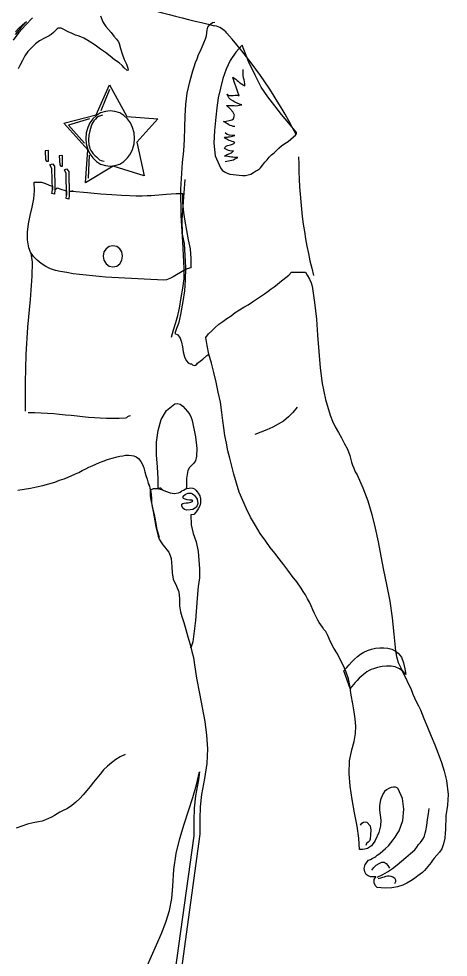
# Model space of a CAD drawing. Header units: millimetres. Extents: x -1576.71 to -1576.05, y 1846.75 to 1848.44.
# Drawn here: x -1576.355 to -1576.055, y 1847.458 to 1848.114 of the extents above; entities that cross this region are included whole.
import ezdxf

# ---------------------------------------------------------------- set-up
doc = ezdxf.new("R2010")
doc.units = ezdxf.units.MM
doc.header["$LTSCALE"] = 10
doc.layers.add('Humanos', color=2, linetype='Continuous')

msp = doc.modelspace()

# ---------------------------------------------------------------- linework, layer by layer
at = {"layer": 'Humanos'}
for points in [[(-1576.29791, 1848.11598), (-1576.29622, 1848.11165), (-1576.2955, 1848.11045), (-1576.2943, 1848.10853), (-1576.29237, 1848.10636), (-1576.29044, 1848.10419), (-1576.28852, 1848.10178), (-1576.28683, 1848.09961), (-1576.28539, 1848.09769), (-1576.28491, 1848.09648), (-1576.28394, 1848.09311), (-1576.28274, 1848.08926), (-1576.2813, 1848.08541), (-1576.27985, 1848.08203), (-1576.27888, 1848.07939), (-1576.27865, 1848.07795), (-1576.27937, 1848.0777), (-1576.2813, 1848.07963), (-1576.28274, 1848.08108), (-1576.28491, 1848.083), (-1576.28804, 1848.08517), (-1576.29116, 1848.08781), (-1576.29454, 1848.09022), (-1576.29791, 1848.09264), (-1576.3008, 1848.0948), (-1576.30296, 1848.09625), (-1576.30682, 1848.09865), (-1576.30947, 1848.10034), (-1576.31163, 1848.1013), (-1576.31355, 1848.10203), (-1576.31549, 1848.1025), (-1576.31765, 1848.10347), (-1576.32054, 1848.10467), (-1576.32439, 1848.10684), (-1576.32536, 1848.10732), (-1576.32656, 1848.10732), (-1576.32752, 1848.10732), (-1576.32825, 1848.10684), (-1576.32969, 1848.10539), (-1576.33089, 1848.10419), (-1576.33233, 1848.10298), (-1576.33378, 1848.10203), (-1576.33716, 1848.10034), (-1576.34052, 1848.09841), (-1576.34341, 1848.09625), (-1576.34606, 1848.09384), (-1576.34871, 1848.09095), (-1576.35088, 1848.08806), (-1576.35256, 1848.08469), (-1576.35425, 1848.08108), (-1576.35545, 1848.07891)], [(-1576.34558, 1848.11454), (-1576.35039, 1848.10948), (-1576.35497, 1848.10419), (-1576.35906, 1848.09889)], [(-1576.35738, 1848.10467), (-1576.35497, 1848.10732), (-1576.35256, 1848.10973), (-1576.34967, 1848.11189), (-1576.35353, 1848.10756), (-1576.35762, 1848.10275)], [(-1576.24831, 1847.89135), (-1576.24686, 1847.8964), (-1576.24518, 1847.90146), (-1576.24374, 1847.90652), (-1576.24277, 1847.91157), (-1576.24157, 1847.91904), (-1576.24036, 1847.92554), (-1576.2394, 1847.93204), (-1576.2394, 1847.93926), (-1576.24036, 1847.9578), (-1576.24157, 1847.97633), (-1576.24181, 1847.99464), (-1576.2406, 1848.01342), (-1576.23964, 1848.02161), (-1576.23916, 1848.02955), (-1576.23892, 1848.03773), (-1576.23868, 1848.04592), (-1576.23819, 1848.05387), (-1576.23724, 1848.06181), (-1576.23555, 1848.06976), (-1576.23338, 1848.07747), (-1576.23241, 1848.08036), (-1576.23146, 1848.08325), (-1576.23025, 1848.08589), (-1576.22929, 1848.08878), (-1576.22808, 1848.09142), (-1576.22688, 1848.09431), (-1576.22568, 1848.09697), (-1576.22447, 1848.09986), (-1576.22375, 1848.10203), (-1576.22351, 1848.10395), (-1576.22327, 1848.10611), (-1576.22279, 1848.10804), (-1576.22207, 1848.109), (-1576.2211, 1848.1102), (-1576.21966, 1848.11117), (-1576.21797, 1848.11141)], [(-1576.19895, 1848.09552), (-1576.20329, 1848.09047), (-1576.20713, 1848.08469), (-1576.21002, 1848.07867), (-1576.21243, 1848.07217), (-1576.21412, 1848.06542), (-1576.21557, 1848.05869), (-1576.21652, 1848.0517), (-1576.21724, 1848.04496), (-1576.21821, 1848.03581), (-1576.21869, 1848.0269), (-1576.21773, 1848.01799), (-1576.21412, 1848.00956), (-1576.21291, 1848.00812), (-1576.21123, 1848.00692), (-1576.2093, 1848.00595), (-1576.20738, 1848.00523), (-1576.20521, 1848.00499), (-1576.20304, 1848.00475), (-1576.20088, 1848.0045), (-1576.19871, 1848.00427), (-1576.19654, 1848.00427), (-1576.19462, 1848.00475), (-1576.19269, 1848.00523), (-1576.19101, 1848.00644), (-1576.18956, 1848.00739), (-1576.18812, 1848.00812), (-1576.18667, 1848.00884), (-1576.18595, 1848.00956), (-1576.18451, 1848.01173), (-1576.18306, 1848.01366), (-1576.18137, 1848.01534), (-1576.17993, 1848.01703), (-1576.17824, 1848.01872), (-1576.17656, 1848.02016), (-1576.17487, 1848.02184), (-1576.17318, 1848.02328), (-1576.17126, 1848.02497), (-1576.16909, 1848.02666), (-1576.16668, 1848.02811), (-1576.16476, 1848.02979), (-1576.16284, 1848.03123), (-1576.16163, 1848.03244), (-1576.16091, 1848.0334), (-1576.16091, 1848.03436)], [(-1576.19895, 1848.09552), (-1576.20329, 1848.09047), (-1576.20713, 1848.08469), (-1576.21002, 1848.07867), (-1576.21243, 1848.07217), (-1576.21412, 1848.06542), (-1576.21557, 1848.05869), (-1576.21652, 1848.0517), (-1576.21724, 1848.04496), (-1576.21821, 1848.03581), (-1576.21869, 1848.0269), (-1576.21773, 1848.01799), (-1576.21412, 1848.00956), (-1576.21291, 1848.00812), (-1576.21123, 1848.00692), (-1576.2093, 1848.00595), (-1576.20738, 1848.00523), (-1576.20521, 1848.00499), (-1576.20304, 1848.00475), (-1576.20088, 1848.0045), (-1576.19871, 1848.00427), (-1576.19654, 1848.00427), (-1576.19462, 1848.00475), (-1576.19269, 1848.00523), (-1576.19101, 1848.00644), (-1576.18956, 1848.00739), (-1576.18812, 1848.00812), (-1576.18667, 1848.00884), (-1576.18595, 1848.00956), (-1576.18451, 1848.01173), (-1576.18306, 1848.01366), (-1576.18137, 1848.01534), (-1576.17993, 1848.01703), (-1576.17824, 1848.01872), (-1576.17656, 1848.02016), (-1576.17487, 1848.02184), (-1576.17318, 1848.02328), (-1576.17126, 1848.02497), (-1576.16909, 1848.02666), (-1576.16668, 1848.02811), (-1576.16476, 1848.02979), (-1576.16284, 1848.03123), (-1576.16163, 1848.03244), (-1576.16091, 1848.0334), (-1576.16091, 1848.03436), (-1576.16621, 1848.04086), (-1576.17126, 1848.04689), (-1576.17607, 1848.05291), (-1576.1809, 1848.05917), (-1576.18546, 1848.06614), (-1576.1898, 1848.07433), (-1576.19438, 1848.08397), (-1576.19895, 1848.09552)], [(-1576.20401, 1848.03846), (-1576.20521, 1848.03846), (-1576.20618, 1848.03894), (-1576.20713, 1848.03918), (-1576.2081, 1848.03966), (-1576.20907, 1848.04039), (-1576.21002, 1848.04086), (-1576.21099, 1848.04159), (-1576.21195, 1848.04207), (-1576.21002, 1848.04231), (-1576.20786, 1848.04279), (-1576.20618, 1848.04327), (-1576.20497, 1848.044), (-1576.20424, 1848.0464), (-1576.20545, 1848.04881), (-1576.20738, 1848.05122), (-1576.20979, 1848.05314), (-1576.20834, 1848.05314), (-1576.20713, 1848.05314), (-1576.20569, 1848.05314), (-1576.20449, 1848.05314), (-1576.20329, 1848.05291), (-1576.20184, 1848.05314), (-1576.20063, 1848.05339), (-1576.19919, 1848.05363), (-1576.20063, 1848.05411), (-1576.20232, 1848.05483), (-1576.20401, 1848.05555), (-1576.20545, 1848.05652), (-1576.2069, 1848.05748), (-1576.2081, 1848.05869), (-1576.20882, 1848.05989), (-1576.2093, 1848.06109), (-1576.20882, 1848.06037), (-1576.20786, 1848.06013), (-1576.20665, 1848.06013), (-1576.20521, 1848.06013), (-1576.20377, 1848.06037), (-1576.20256, 1848.06037), (-1576.2016, 1848.06037), (-1576.20088, 1848.05989), (-1576.20208, 1848.06325), (-1576.20329, 1848.06663), (-1576.20449, 1848.06976), (-1576.20545, 1848.07313), (-1576.20449, 1848.07241), (-1576.20329, 1848.07169), (-1576.20232, 1848.07072), (-1576.20135, 1848.07), (-1576.2004, 1848.06903), (-1576.19943, 1848.06831), (-1576.19823, 1848.06759), (-1576.19702, 1848.06687), (-1576.19702, 1848.06831), (-1576.19726, 1848.06976), (-1576.19751, 1848.0712), (-1576.19799, 1848.07264), (-1576.19823, 1848.07409), (-1576.19823, 1848.07553), (-1576.19823, 1848.07698), (-1576.19823, 1848.07842)], [(-1576.29165, 1848.06759), (-1576.27961, 1848.04544), (-1576.25794, 1848.044), (-1576.27263, 1848.02762), (-1576.26733, 1848.00403), (-1576.289, 1848.01077), (-1576.3085, 1847.99921), (-1576.30682, 1848.02233), (-1576.32367, 1848.04086), (-1576.30104, 1848.04664), (-1576.29165, 1848.06759)], [(-1576.29165, 1848.06447), (-1576.29766, 1848.04953)], [(-1576.29116, 1848.01077), (-1576.2878, 1848.01125), (-1576.28443, 1848.01222), (-1576.28154, 1848.01414), (-1576.27913, 1848.01655), (-1576.27696, 1848.01944), (-1576.27552, 1848.02256), (-1576.27432, 1848.02642), (-1576.27407, 1848.03027), (-1576.27432, 1848.03412), (-1576.27552, 1848.03773), (-1576.27696, 1848.04111), (-1576.27913, 1848.044), (-1576.28154, 1848.04616), (-1576.28443, 1848.04809), (-1576.2878, 1848.04905), (-1576.29116, 1848.04953), (-1576.29454, 1848.04905), (-1576.29791, 1848.04809), (-1576.3008, 1848.04616), (-1576.30321, 1848.044), (-1576.30538, 1848.04111), (-1576.30682, 1848.03773), (-1576.30802, 1848.03412), (-1576.30826, 1848.03027), (-1576.30802, 1848.02642), (-1576.30682, 1848.02256), (-1576.30538, 1848.01944), (-1576.30321, 1848.01655), (-1576.3008, 1848.01414), (-1576.29791, 1848.01222), (-1576.29454, 1848.01125), (-1576.29116, 1848.01077)], [(-1576.30561, 1848.044), (-1576.3203, 1848.03942), (-1576.30922, 1848.0269)], [(-1576.29646, 1848.0464), (-1576.29791, 1848.04592), (-1576.29935, 1848.04544), (-1576.30055, 1848.04472), (-1576.30152, 1848.04375), (-1576.30249, 1848.04255), (-1576.30321, 1848.04135), (-1576.30393, 1848.04014), (-1576.30441, 1848.0387), (-1576.30538, 1848.03557), (-1576.3061, 1848.03244), (-1576.30633, 1848.02906), (-1576.3061, 1848.0257), (-1576.30561, 1848.02425), (-1576.30538, 1848.02305), (-1576.30465, 1848.02184), (-1576.30393, 1848.02088), (-1576.30296, 1848.01944), (-1576.302, 1848.01823), (-1576.3008, 1848.01727), (-1576.2996, 1848.01606), (-1576.29863, 1848.01534), (-1576.29743, 1848.01486), (-1576.29646, 1848.01462), (-1576.29526, 1848.01438)], [(-1576.21074, 1848.01414), (-1576.20954, 1848.01438), (-1576.20834, 1848.01462), (-1576.20713, 1848.01486), (-1576.20618, 1848.0151), (-1576.20497, 1848.01534), (-1576.20401, 1848.01583), (-1576.2028, 1848.01631), (-1576.20184, 1848.01678), (-1576.20304, 1848.01678), (-1576.20424, 1848.01678), (-1576.20545, 1848.01703), (-1576.20641, 1848.01703), (-1576.20762, 1848.01727), (-1576.20882, 1848.01751), (-1576.21002, 1848.01775), (-1576.21123, 1848.01775), (-1576.20979, 1848.01872), (-1576.2081, 1848.01944), (-1576.20641, 1848.02016), (-1576.20497, 1848.02161), (-1576.20665, 1848.02136), (-1576.20834, 1848.02184), (-1576.20979, 1848.02256), (-1576.21123, 1848.02305), (-1576.21074, 1848.02401), (-1576.21002, 1848.02473), (-1576.20907, 1848.02522), (-1576.20786, 1848.02545), (-1576.2069, 1848.0257), (-1576.20569, 1848.02617), (-1576.20473, 1848.02666), (-1576.20401, 1848.02738), (-1576.20497, 1848.02786), (-1576.20593, 1848.02811), (-1576.2069, 1848.02858), (-1576.20786, 1848.02883), (-1576.20882, 1848.02931), (-1576.20954, 1848.02979), (-1576.21051, 1848.03027), (-1576.21123, 1848.031), (-1576.21027, 1848.031), (-1576.2093, 1848.031), (-1576.20858, 1848.03123), (-1576.20762, 1848.03123), (-1576.20665, 1848.03147), (-1576.20569, 1848.03172), (-1576.20497, 1848.03195), (-1576.20401, 1848.0322), (-1576.20593, 1848.0322), (-1576.20762, 1848.03244), (-1576.2093, 1848.03292), (-1576.21074, 1848.03412)], [(-1576.33667, 1848.02161), (-1576.33643, 1848.01534), (-1576.33571, 1848.01438), (-1576.33427, 1848.01438), (-1576.33427, 1848.02184), (-1576.33667, 1848.02161)], [(-1576.3268, 1848.01799), (-1576.32632, 1848.01173), (-1576.3256, 1848.01077), (-1576.32439, 1848.01077), (-1576.32439, 1848.01823), (-1576.3268, 1848.01799)], [(-1576.30585, 1848.01847), (-1576.30658, 1848.00234)], [(-1576.3333, 1848.01173), (-1576.33161, 1848.01245), (-1576.33017, 1848.01077), (-1576.32993, 1847.99416), (-1576.33017, 1847.99127), (-1576.33186, 1847.99175), (-1576.33161, 1847.99416), (-1576.33186, 1848.00908), (-1576.3333, 1848.01173)], [(-1576.32319, 1848.00836), (-1576.32174, 1848.00884), (-1576.32006, 1848.00716), (-1576.31982, 1847.99055), (-1576.32006, 1847.98766), (-1576.32199, 1847.98814), (-1576.32174, 1847.99055), (-1576.32199, 1848.00572), (-1576.32319, 1848.00836)], [(-1576.31982, 1847.99344), (-1576.31982, 1847.99344), (-1576.31693, 1847.99344), (-1576.31717, 1847.99344), (-1576.31741, 1847.99344), (-1576.31765, 1847.99344), (-1576.31789, 1847.99344), (-1576.30705, 1847.99247), (-1576.29766, 1847.9915), (-1576.28996, 1847.99102), (-1576.28322, 1847.99055), (-1576.27744, 1847.9903), (-1576.27287, 1847.99006), (-1576.26877, 1847.99006), (-1576.2654, 1847.9903), (-1576.26252, 1847.9903), (-1576.25987, 1847.99055), (-1576.25722, 1847.99078), (-1576.25457, 1847.99102), (-1576.25192, 1847.99127), (-1576.24855, 1847.9915), (-1576.24494, 1847.99175), (-1576.2406, 1847.99175), (-1576.2406, 1847.98525), (-1576.23988, 1847.9785), (-1576.23892, 1847.97225), (-1576.23771, 1847.96574), (-1576.23651, 1847.95924), (-1576.2353, 1847.95299), (-1576.23482, 1847.94624), (-1576.23482, 1847.93974), (-1576.23724, 1847.93902), (-1576.23964, 1847.93782), (-1576.24205, 1847.93637), (-1576.2447, 1847.93493), (-1576.2471, 1847.93349), (-1576.24951, 1847.93227), (-1576.25168, 1847.93132), (-1576.2536, 1847.93107), (-1576.25818, 1847.93132), (-1576.26276, 1847.93155), (-1576.26733, 1847.9318), (-1576.27191, 1847.93204), (-1576.27624, 1847.93227), (-1576.28082, 1847.93252), (-1576.28539, 1847.93276), (-1576.28996, 1847.933), (-1576.29454, 1847.93324), (-1576.29887, 1847.93372), (-1576.30344, 1847.93421), (-1576.30802, 1847.93469), (-1576.3126, 1847.93516), (-1576.31693, 1847.93565), (-1576.3215, 1847.93637), (-1576.32608, 1847.9371), (-1576.32945, 1847.93782), (-1576.33282, 1847.93902), (-1576.33619, 1847.94071), (-1576.33932, 1847.94287), (-1576.34221, 1847.94504), (-1576.34486, 1847.94769), (-1576.34678, 1847.95058), (-1576.34799, 1847.95371), (-1576.34895, 1847.95924), (-1576.34895, 1847.96478), (-1576.34823, 1847.97056), (-1576.34702, 1847.97633), (-1576.34582, 1847.98211), (-1576.34461, 1847.98789), (-1576.34414, 1847.99367), (-1576.34438, 1847.99969), (-1576.33908, 1847.99969), (-1576.33643, 1847.99873), (-1576.33378, 1847.99753), (-1576.33161, 1847.9968), (-1576.33161, 1847.99416)], [(-1576.23892, 1848.00138), (-1576.24108, 1847.97345), (-1576.24085, 1847.96333), (-1576.2394, 1847.95683), (-1576.23844, 1847.93974), (-1576.23868, 1847.93107), (-1576.23916, 1847.92361), (-1576.24036, 1847.91615), (-1576.24205, 1847.90699), (-1576.24277, 1847.90387), (-1576.24349, 1847.90074), (-1576.2447, 1847.89736), (-1576.2459, 1847.89375), (-1576.24374, 1847.89279), (-1576.24229, 1847.89063), (-1576.24132, 1847.88774), (-1576.2406, 1847.8846), (-1576.24012, 1847.88099), (-1576.23916, 1847.87762), (-1576.23796, 1847.87497), (-1576.23627, 1847.87305), (-1576.2353, 1847.87257), (-1576.23482, 1847.87257), (-1576.23435, 1847.87257), (-1576.23362, 1847.87185), (-1576.23241, 1847.87136), (-1576.23146, 1847.8716), (-1576.23049, 1847.87232), (-1576.23001, 1847.87305), (-1576.2264, 1847.87594), (-1576.22351, 1847.87835), (-1576.22209, 1847.87941)], [(-1576.32993, 1847.99416), (-1576.32825, 1847.9956), (-1576.3256, 1847.99464), (-1576.32271, 1847.99391), (-1576.32174, 1847.99367), (-1576.32174, 1847.99055)], [(-1576.28924, 1847.94046), (-1576.2866, 1847.94094), (-1576.28443, 1847.94263), (-1576.28298, 1847.94504), (-1576.2825, 1847.94793), (-1576.28298, 1847.95082), (-1576.28443, 1847.95299), (-1576.2866, 1847.95467), (-1576.28924, 1847.95515), (-1576.29189, 1847.95467), (-1576.29405, 1847.95299), (-1576.2955, 1847.95082), (-1576.29599, 1847.94793), (-1576.2955, 1847.94504), (-1576.29405, 1847.94263), (-1576.29189, 1847.94094), (-1576.28924, 1847.94046)], [(-1576.34655, 1847.9501), (-1576.34582, 1847.9436), (-1576.34606, 1847.93396), (-1576.34655, 1847.9241), (-1576.34702, 1847.91759), (-1576.34895, 1847.89833), (-1576.35016, 1847.87907), (-1576.35064, 1847.85957), (-1576.35064, 1847.83958)], [(-1576.15465, 1847.93661), (-1576.15345, 1847.93469), (-1576.15176, 1847.9318), (-1576.15056, 1847.92915), (-1576.14984, 1847.92698), (-1576.14815, 1847.91543), (-1576.14695, 1847.90387), (-1576.14623, 1847.89255), (-1576.14526, 1847.88124), (-1576.14429, 1847.86991), (-1576.14285, 1847.85884), (-1576.14068, 1847.84777), (-1576.13731, 1847.83669), (-1576.13563, 1847.8326), (-1576.1337, 1847.82851), (-1576.13154, 1847.82465), (-1576.12937, 1847.8208), (-1576.1272, 1847.81671), (-1576.12528, 1847.81285), (-1576.12359, 1847.80852), (-1576.12239, 1847.80395), (-1576.12167, 1847.80178), (-1576.1207, 1847.79962), (-1576.11973, 1847.7972), (-1576.11853, 1847.79504), (-1576.11444, 1847.78589), (-1576.11107, 1847.77674), (-1576.10818, 1847.76735), (-1576.10577, 1847.75772), (-1576.10384, 1847.74809), (-1576.10192, 1847.73821), (-1576.09999, 1847.72834), (-1576.09782, 1847.71823), (-1576.09566, 1847.70667), (-1576.09398, 1847.69512), (-1576.09277, 1847.68356), (-1576.09156, 1847.672), (-1576.09084, 1847.66791), (-1576.08964, 1847.66381), (-1576.08795, 1847.65997), (-1576.08626, 1847.65636), (-1576.08434, 1847.65274), (-1576.08265, 1847.64913), (-1576.08097, 1847.64552), (-1576.07953, 1847.64167), (-1576.07832, 1847.63902), (-1576.07687, 1847.63613), (-1576.07543, 1847.63348), (-1576.07423, 1847.63083), (-1576.07182, 1847.62457), (-1576.06917, 1847.61855), (-1576.06676, 1847.61229), (-1576.06412, 1847.60627), (-1576.06171, 1847.60025), (-1576.05954, 1847.594), (-1576.05762, 1847.58774), (-1576.05593, 1847.58124), (-1576.05473, 1847.57161), (-1576.05521, 1847.56415), (-1576.05642, 1847.55668), (-1576.05665, 1847.54681), (-1576.05689, 1847.54464), (-1576.05714, 1847.54103), (-1576.05809, 1847.53694), (-1576.05931, 1847.53356), (-1576.06075, 1847.53116), (-1576.06267, 1847.529), (-1576.0646, 1847.52706), (-1576.06604, 1847.52514), (-1576.06676, 1847.52394), (-1576.06773, 1847.5225), (-1576.06893, 1847.52129), (-1576.07014, 1847.51984), (-1576.07134, 1847.5184), (-1576.07278, 1847.51695), (-1576.07447, 1847.51575), (-1576.07592, 1847.51455), (-1576.07832, 1847.51286), (-1576.08097, 1847.51117), (-1576.08362, 1847.50949), (-1576.08651, 1847.50805), (-1576.09012, 1847.50708), (-1576.09421, 1847.50636), (-1576.09879, 1847.50612), (-1576.10433, 1847.50661), (-1576.10553, 1847.50756), (-1576.1065, 1847.50973), (-1576.1065, 1847.51214), (-1576.10529, 1847.51406), (-1576.10722, 1847.51406), (-1576.10914, 1847.51406), (-1576.11083, 1847.51455), (-1576.11203, 1847.51551), (-1576.113, 1847.51744), (-1576.11348, 1847.51984), (-1576.11276, 1847.5225), (-1576.11059, 1847.52562), (-1576.10914, 1847.52611), (-1576.10794, 1847.52683), (-1576.10698, 1847.52731), (-1576.10601, 1847.52779), (-1576.10529, 1847.52827), (-1576.10433, 1847.529), (-1576.10337, 1847.52972), (-1576.1024, 1847.53044), (-1576.10048, 1847.53212), (-1576.09855, 1847.53381), (-1576.09662, 1847.53573), (-1576.09493, 1847.53766), (-1576.09325, 1847.53983), (-1576.09181, 1847.54175), (-1576.09036, 1847.54392), (-1576.08915, 1847.54609), (-1576.08651, 1847.55331), (-1576.08579, 1847.56126), (-1576.08675, 1847.56872), (-1576.08964, 1847.57546), (-1576.09036, 1847.57618), (-1576.09156, 1847.57667), (-1576.09301, 1847.57667), (-1576.0947, 1847.57642), (-1576.09638, 1847.5757), (-1576.09782, 1847.57474), (-1576.09927, 1847.57354), (-1576.10048, 1847.57185), (-1576.10216, 1847.56776), (-1576.10288, 1847.5639), (-1576.10288, 1847.56053), (-1576.1024, 1847.55717), (-1576.10192, 1847.55356), (-1576.10216, 1847.5497), (-1576.10337, 1847.54489), (-1576.10577, 1847.53934), (-1576.1065, 1847.53814), (-1576.10746, 1847.53694), (-1576.10842, 1847.53573), (-1576.10987, 1847.53478), (-1576.11131, 1847.53381), (-1576.113, 1847.53333), (-1576.11468, 1847.53309), (-1576.11685, 1847.53309), (-1576.11733, 1847.54103), (-1576.11853, 1847.54946), (-1576.12022, 1847.55861), (-1576.1219, 1847.568), (-1576.12335, 1847.57739), (-1576.12407, 1847.58629), (-1576.12383, 1847.59496), (-1576.12215, 1847.60266), (-1576.12046, 1847.60868), (-1576.1195, 1847.61422), (-1576.11926, 1847.61927), (-1576.11973, 1847.62433), (-1576.12046, 1847.62939), (-1576.12142, 1847.63492), (-1576.12262, 1847.64094), (-1576.12359, 1847.64769), (-1576.12456, 1847.6525), (-1576.126, 1847.65708), (-1576.12792, 1847.66141), (-1576.13009, 1847.6655), (-1576.13226, 1847.66984), (-1576.13467, 1847.67393), (-1576.13707, 1847.67826), (-1576.139, 1847.68259), (-1576.13972, 1847.68404), (-1576.14045, 1847.68548), (-1576.14165, 1847.68693), (-1576.14261, 1847.68862), (-1576.14381, 1847.69006), (-1576.14501, 1847.69175), (-1576.14598, 1847.69343), (-1576.14695, 1847.69536), (-1576.14815, 1847.69801), (-1576.14935, 1847.70065), (-1576.15056, 1847.70331), (-1576.15176, 1847.70595), (-1576.1532, 1847.70836), (-1576.15465, 1847.71101), (-1576.15609, 1847.71342), (-1576.15754, 1847.71582), (-1576.16067, 1847.72015), (-1576.16379, 1847.72425), (-1576.16693, 1847.72834), (-1576.16982, 1847.7322), (-1576.17295, 1847.73629), (-1576.17607, 1847.74014), (-1576.17921, 1847.74423), (-1576.18234, 1847.74857), (-1576.18619, 1847.75411), (-1576.18956, 1847.75964), (-1576.19293, 1847.76542), (-1576.19582, 1847.7712), (-1576.19847, 1847.77698), (-1576.20088, 1847.783), (-1576.2028, 1847.78926), (-1576.20473, 1847.79552), (-1576.20618, 1847.80106), (-1576.20738, 1847.80659), (-1576.20882, 1847.81189), (-1576.20979, 1847.81718), (-1576.21099, 1847.82248), (-1576.21171, 1847.82779), (-1576.21243, 1847.83308), (-1576.21316, 1847.83862), (-1576.21412, 1847.84584), (-1576.21557, 1847.85282), (-1576.21701, 1847.8598), (-1576.21869, 1847.86655), (-1576.22038, 1847.87305), (-1576.22207, 1847.8793), (-1576.22327, 1847.88533), (-1576.22423, 1847.8911), (-1576.2223, 1847.89351), (-1576.22013, 1847.89568), (-1576.21773, 1847.89809), (-1576.21508, 1847.90026), (-1576.21243, 1847.90218), (-1576.20954, 1847.90435), (-1576.20665, 1847.90627), (-1576.20377, 1847.90844), (-1576.20063, 1847.91037), (-1576.19774, 1847.91229), (-1576.19462, 1847.91398), (-1576.19173, 1847.91591), (-1576.18884, 1847.91783), (-1576.18595, 1847.91976), (-1576.1833, 1847.92144), (-1576.18065, 1847.92337), (-1576.17848, 1847.92505), (-1576.17656, 1847.9265), (-1576.1744, 1847.92818), (-1576.17246, 1847.92963), (-1576.1703, 1847.93132), (-1576.16837, 1847.933), (-1576.16621, 1847.93469), (-1576.16428, 1847.93661), (-1576.15465, 1847.93661)], [(-1576.25457, 1847.78445), (-1576.25554, 1847.7854), (-1576.25577, 1847.78565), (-1576.25649, 1847.78565), (-1576.25698, 1847.7854), (-1576.2577, 1847.7854), (-1576.2577, 1847.79239), (-1576.25818, 1847.80034), (-1576.25866, 1847.80901), (-1576.25866, 1847.81791), (-1576.2577, 1847.8261), (-1576.25554, 1847.8338), (-1576.25168, 1847.84006), (-1576.2459, 1847.84463), (-1576.24421, 1847.84488), (-1576.24229, 1847.8444), (-1576.24036, 1847.84295), (-1576.23868, 1847.84126), (-1576.23699, 1847.83934), (-1576.23555, 1847.83718), (-1576.23458, 1847.83501), (-1576.23386, 1847.83308), (-1576.23146, 1847.82152), (-1576.23049, 1847.81334), (-1576.23073, 1847.80804), (-1576.23146, 1847.80491), (-1576.2329, 1847.80298), (-1576.23435, 1847.80154), (-1576.23579, 1847.80009), (-1576.23675, 1847.79793), (-1576.23771, 1847.79239), (-1576.23771, 1847.78902), (-1576.23771, 1847.78613), (-1576.23819, 1847.78493), (-1576.23819, 1847.78517)], [(-1576.16043, 1847.84223), (-1576.16332, 1847.83862), (-1576.16645, 1847.83549), (-1576.17006, 1847.8326), (-1576.17367, 1847.83043), (-1576.17752, 1847.82826), (-1576.18162, 1847.82657), (-1576.18571, 1847.8249), (-1576.19004, 1847.82321)], [(-1576.34847, 1847.83862), (-1576.34389, 1847.83862), (-1576.33932, 1847.83838), (-1576.33499, 1847.83813), (-1576.33066, 1847.8379), (-1576.32656, 1847.83741), (-1576.32247, 1847.83693), (-1576.31838, 1847.83669), (-1576.31428, 1847.83621), (-1576.31043, 1847.83573), (-1576.30633, 1847.83524), (-1576.30224, 1847.83501), (-1576.29815, 1847.83476), (-1576.29382, 1847.83452), (-1576.28948, 1847.83452), (-1576.28491, 1847.83452), (-1576.28033, 1847.83476), (-1576.27961, 1847.83501), (-1576.27888, 1847.83573), (-1576.27793, 1847.83621), (-1576.27696, 1847.83645)], [(-1576.35569, 1847.7842), (-1576.35136, 1847.78493), (-1576.34678, 1847.78565), (-1576.34269, 1847.78661), (-1576.33836, 1847.78757), (-1576.33402, 1847.78878), (-1576.32993, 1847.78998), (-1576.32656, 1847.79118), (-1576.32343, 1847.79215), (-1576.32054, 1847.79335), (-1576.31789, 1847.79456), (-1576.31549, 1847.79576), (-1576.31308, 1847.79673), (-1576.31067, 1847.79793), (-1576.30826, 1847.79913), (-1576.3061, 1847.80034), (-1576.30369, 1847.80129), (-1576.30128, 1847.8025), (-1576.29863, 1847.80371), (-1576.29599, 1847.80467), (-1576.2931, 1847.80563), (-1576.28972, 1847.80659), (-1576.28635, 1847.80756), (-1576.28443, 1847.80804), (-1576.28226, 1847.80828), (-1576.28033, 1847.80876), (-1576.27816, 1847.80876), (-1576.27624, 1847.80852), (-1576.27455, 1847.80828), (-1576.27287, 1847.80756), (-1576.27143, 1847.80635), (-1576.26974, 1847.80443), (-1576.26854, 1847.80226), (-1576.26757, 1847.79985), (-1576.26685, 1847.7972), (-1576.26613, 1847.79456), (-1576.2654, 1847.7919), (-1576.26468, 1847.78926), (-1576.26372, 1847.78685), (-1576.26324, 1847.78493), (-1576.26324, 1847.78276), (-1576.26324, 1847.78084), (-1576.26299, 1847.77867), (-1576.26155, 1847.77192), (-1576.26035, 1847.76542), (-1576.25915, 1847.75892), (-1576.2577, 1847.75218), (-1576.25698, 1847.75001), (-1576.25577, 1847.74809), (-1576.25433, 1847.74616), (-1576.25288, 1847.74448), (-1576.25144, 1847.74254), (-1576.25024, 1847.74087), (-1576.24927, 1847.7387), (-1576.24855, 1847.73653), (-1576.24807, 1847.73099), (-1576.24783, 1847.72642), (-1576.2471, 1847.72209), (-1576.2447, 1847.71726), (-1576.24325, 1847.71317), (-1576.24277, 1847.70836), (-1576.24277, 1847.70354), (-1576.24205, 1847.69921), (-1576.24108, 1847.69608), (-1576.23964, 1847.69175), (-1576.23819, 1847.68693), (-1576.23675, 1847.68164), (-1576.2353, 1847.67634), (-1576.2341, 1847.67152), (-1576.2329, 1847.66719), (-1576.23241, 1847.66381), (-1576.23073, 1847.65274), (-1576.2288, 1847.64214), (-1576.22688, 1847.63228), (-1576.22496, 1847.62264), (-1576.22375, 1847.61302), (-1576.22302, 1847.60338), (-1576.22351, 1847.59328), (-1576.22519, 1847.58268), (-1576.22736, 1847.57161), (-1576.22832, 1847.56295), (-1576.22857, 1847.55451), (-1576.22857, 1847.54368), (-1576.24157, 1847.44833)], [(-1576.26493, 1847.78998), (-1576.2642, 1847.78854), (-1576.26372, 1847.78709), (-1576.26348, 1847.78565), (-1576.26299, 1847.7842), (-1576.26252, 1847.78131), (-1576.26227, 1847.77842), (-1576.26227, 1847.77554), (-1576.26179, 1847.77265), (-1576.26035, 1847.76735), (-1576.25938, 1847.76205), (-1576.25843, 1847.75676), (-1576.25698, 1847.75146)], [(-1576.26324, 1847.7842), (-1576.26083, 1847.7854), (-1576.25818, 1847.7854), (-1576.25529, 1847.78468), (-1576.2524, 1847.78348), (-1576.24927, 1847.78251), (-1576.24638, 1847.78204), (-1576.24349, 1847.78251), (-1576.24229, 1847.783), (-1576.24108, 1847.78372), (-1576.23988, 1847.7842), (-1576.23868, 1847.78493), (-1576.23747, 1847.7854), (-1576.23602, 1847.78565), (-1576.23482, 1847.78589), (-1576.23338, 1847.78565), (-1576.23218, 1847.78517), (-1576.23121, 1847.7842), (-1576.23025, 1847.78324), (-1576.22952, 1847.78228), (-1576.22857, 1847.78035), (-1576.22808, 1847.77818), (-1576.22808, 1847.77554), (-1576.22857, 1847.77337), (-1576.22952, 1847.7712), (-1576.23097, 1847.76903), (-1576.23266, 1847.76735), (-1576.23482, 1847.76711), (-1576.23458, 1847.76012), (-1576.23314, 1847.75411), (-1576.23097, 1847.74809), (-1576.22952, 1847.74134), (-1576.22905, 1847.73532), (-1576.2288, 1847.72931), (-1576.2288, 1847.72304), (-1576.22952, 1847.71703), (-1576.23025, 1847.70884), (-1576.23146, 1847.69319), (-1576.23338, 1847.67826), (-1576.23482, 1847.67417), (-1576.23482, 1847.67441)], [(-1576.2341, 1847.77722), (-1576.23579, 1847.77722), (-1576.23724, 1847.77746), (-1576.23868, 1847.77795), (-1576.23988, 1847.77842), (-1576.24012, 1847.7789), (-1576.24012, 1847.77939), (-1576.24012, 1847.78011), (-1576.23988, 1847.78035), (-1576.23868, 1847.78131), (-1576.23771, 1847.78179), (-1576.23651, 1847.78228), (-1576.23555, 1847.78228), (-1576.23458, 1847.78228), (-1576.23362, 1847.78179), (-1576.23266, 1847.78107), (-1576.23194, 1847.78035), (-1576.23025, 1847.77795), (-1576.22977, 1847.77506), (-1576.23073, 1847.7724), (-1576.23338, 1847.77072), (-1576.2353, 1847.77048), (-1576.23747, 1847.77024), (-1576.23916, 1847.77072), (-1576.24036, 1847.77168), (-1576.24108, 1847.77337), (-1576.24108, 1847.77457), (-1576.24036, 1847.77506), (-1576.2394, 1847.77529), (-1576.23796, 1847.77554), (-1576.23651, 1847.77554), (-1576.23482, 1847.77601), (-1576.23338, 1847.7765), (-1576.23362, 1847.77674), (-1576.23362, 1847.77698), (-1576.23386, 1847.77722), (-1576.2341, 1847.77722)], [(-1576.12768, 1847.65803), (-1576.12576, 1847.6602), (-1576.12407, 1847.66213), (-1576.12215, 1847.6643), (-1576.12022, 1847.66622), (-1576.11829, 1847.66791), (-1576.11612, 1847.66959), (-1576.11372, 1847.67104), (-1576.11131, 1847.67225), (-1576.10842, 1847.6732), (-1576.10553, 1847.67393), (-1576.10264, 1847.67417), (-1576.09975, 1847.67417), (-1576.09686, 1847.67393), (-1576.09421, 1847.6732), (-1576.09181, 1847.672), (-1576.08964, 1847.67031), (-1576.08748, 1847.66742), (-1576.08603, 1847.66358), (-1576.08506, 1847.65948), (-1576.08434, 1847.65539), (-1576.08651, 1847.6578), (-1576.08892, 1847.65948), (-1576.09181, 1847.66069), (-1576.0947, 1847.66117), (-1576.09782, 1847.66117), (-1576.10095, 1847.66092), (-1576.10409, 1847.6602), (-1576.10698, 1847.65948), (-1576.10866, 1847.659), (-1576.11011, 1847.65828), (-1576.11155, 1847.65731), (-1576.11276, 1847.65636), (-1576.1142, 1847.65515), (-1576.11564, 1847.65394), (-1576.11709, 1847.65274), (-1576.11853, 1847.6513), (-1576.11973, 1847.64986), (-1576.12094, 1847.64841), (-1576.12215, 1847.64697), (-1576.12335, 1847.64552), (-1576.12768, 1847.65803)], [(-1576.28057, 1847.59953), (-1576.28418, 1847.59784), (-1576.28732, 1847.59593), (-1576.29021, 1847.59376), (-1576.2931, 1847.59135), (-1576.29574, 1847.5887), (-1576.29815, 1847.58581), (-1576.30055, 1847.58293), (-1576.30272, 1847.58004), (-1576.30513, 1847.57715), (-1576.30754, 1847.57426), (-1576.30994, 1847.57137), (-1576.31235, 1847.56872), (-1576.31524, 1847.56607), (-1576.31789, 1847.5639), (-1576.32102, 1847.56173), (-1576.32439, 1847.56006), (-1576.32632, 1847.55909), (-1576.32825, 1847.55789), (-1576.33017, 1847.55692), (-1576.3321, 1847.55572), (-1576.33427, 1847.55476), (-1576.33643, 1847.55379), (-1576.33884, 1847.55283), (-1576.34125, 1847.55234), (-1576.3451, 1847.55162), (-1576.34895, 1847.55067), (-1576.35305, 1847.54946), (-1576.35689, 1847.54801)], [(-1576.26565, 1847.4505), (-1576.26227, 1847.45845), (-1576.25866, 1847.46639), (-1576.25529, 1847.47434), (-1576.25216, 1847.48228), (-1576.24975, 1847.49047), (-1576.24807, 1847.49889), (-1576.24735, 1847.50733), (-1576.24663, 1847.51912), (-1576.24494, 1847.5302), (-1576.24253, 1847.54079), (-1576.2394, 1847.55067), (-1576.23627, 1847.56006), (-1576.23338, 1847.56945), (-1576.23073, 1847.57835), (-1576.2288, 1847.58726), (-1576.22929, 1847.58172)], [(-1576.22929, 1847.58172), (-1576.23146, 1847.57065), (-1576.23241, 1847.56198), (-1576.23266, 1847.55356), (-1576.23266, 1847.54272), (-1576.2459, 1847.44737)], [(-1576.10433, 1847.51383), (-1576.10048, 1847.51551), (-1576.0971, 1847.51744), (-1576.09373, 1847.51984), (-1576.09036, 1847.52225), (-1576.08748, 1847.5249), (-1576.08434, 1847.52755), (-1576.08121, 1847.5302), (-1576.07809, 1847.53284), (-1576.07664, 1847.53478), (-1576.07543, 1847.53645), (-1576.07423, 1847.5379), (-1576.07303, 1847.53959), (-1576.07206, 1847.54103), (-1576.07134, 1847.54272), (-1576.07086, 1847.5444), (-1576.07037, 1847.54609), (-1576.06965, 1847.54994), (-1576.06917, 1847.55403), (-1576.06845, 1847.55789), (-1576.06797, 1847.56173)], [(-1576.11612, 1847.55018), (-1576.11517, 1847.55139), (-1576.11396, 1847.55211), (-1576.11276, 1847.55234), (-1576.11155, 1847.55211), (-1576.10939, 1847.5497), (-1576.1089, 1847.54657), (-1576.10914, 1847.54344), (-1576.10939, 1847.54031), (-1576.10987, 1847.53911), (-1576.11083, 1847.53814), (-1576.11179, 1847.53718), (-1576.11228, 1847.53598)], [(-1576.10818, 1847.51864), (-1576.10673, 1847.52056), (-1576.10505, 1847.52201), (-1576.10312, 1847.52322), (-1576.1012, 1847.52418), (-1576.09951, 1847.52418), (-1576.09807, 1847.52322), (-1576.09686, 1847.52177), (-1576.0959, 1847.52009)], [(-1576.10384, 1847.51286), (-1576.10192, 1847.51334), (-1576.10048, 1847.51383), (-1576.09927, 1847.51406), (-1576.09831, 1847.51431), (-1576.0971, 1847.51455), (-1576.09614, 1847.51455), (-1576.09493, 1847.51431), (-1576.09349, 1847.51406), (-1576.09229, 1847.51334), (-1576.09156, 1847.5119), (-1576.09156, 1847.51045), (-1576.09229, 1847.50901)]]:
    msp.add_lwpolyline(points, dxfattribs=at)
for centre, radius, start, end in [((-1575.80753, 1849.8257), 1.76516, 254.11198, 256.54873), ((-1576.22204, 1848.09266), 0.01676, 41.54807, 76.54873), ((-1576.46553, 1847.87687), 0.34211, 27.13802, 41.54807), ((-1575.82884, 1848.01657), 0.33051, 179.86274, 194.39406)]:
    msp.add_arc(centre, radius, start, end, dxfattribs=at)

doc.saveas('drawing.dxf')
